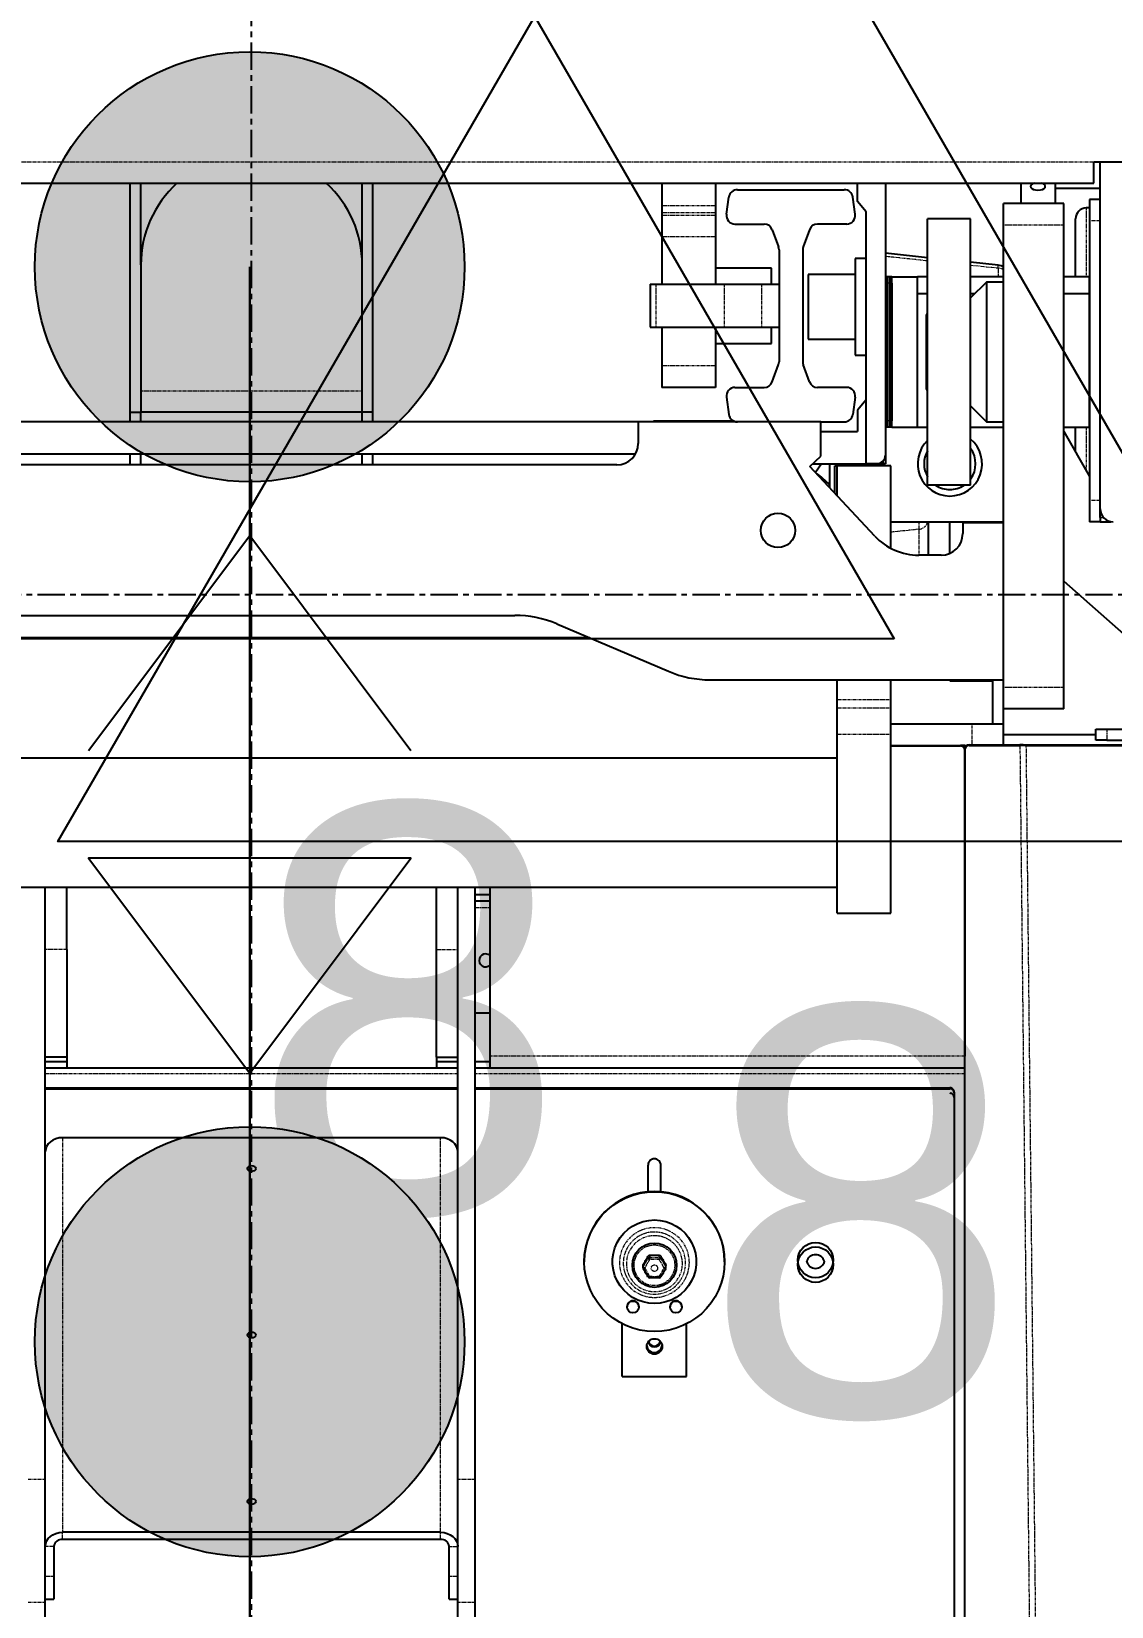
# Model space of a CAD drawing. Header units: millimetres. Extents: x -18594 to 273470, y -238787 to 48452.
# Drawn here: x 182425 to 182927, y -28065 to -27333 of the extents above; entities that cross this region are included whole.
import ezdxf

# ---------------------------------------------------------------- set-up
doc = ezdxf.new("R2010")
doc.units = ezdxf.units.MM
doc.linetypes.add('Xref AGV layout$0$CENTERX2', pattern=[20.32, 12.7, -2.54, 2.54, -2.54])
doc.linetypes.add('Xref AGV layout$0$PHANTOM', pattern=[2.5, 1.25, -0.25, 0.25, -0.25, 0.25, -0.25])
doc.layers.add('AM_BOR', color=4, linetype='Continuous', lineweight=25)
doc.layers.add('Xref AGV layout$0$ANNOTATION', color=5, linetype='Continuous')
for name, color, linetype, true_color in [('Xref AGV layout$0$Ndc8_F_ChargerOut', 5, 'Continuous', 0x0000ff), ('Xref AGV layout$0$Ndc8_F_Moderate', 5, 'Continuous', 0x0000ff), ('Xref AGV layout$0$Ndc8_Home_Charger', 1, 'Continuous', 0xff0000), ('Xref AGV layout$0$Ndc8_Home_ChargerID', 1, 'Continuous', 0xff0000), ('Xref AGV layout$0$Ndc8_Point', 7, 'Continuous', 0x000080), ('Xref AGV layout$0$Ndc8_R_ChargerInSlow', 1, 'Continuous', 0xff0000), ('Xref AGV layout$0$Ndc8_R_Moderate', 1, 'Continuous', 0xff0000)]:
    doc.layers.add(name, color=color, linetype=linetype, true_color=true_color)
doc.styles.add('Xref AGV layout$0$Ndc8Style', font='arial.ttf', dxfattribs={"height": 0.2})

# ---------------------------------------------------------------- blocks, each defined once
blk = doc.blocks.new('Xref AGV layout$0$A$C6D3E55E3')
at = {"color": 7, "linetype": 'Continuous', "lineweight": 25}
for p, q in [((1875.75, 1513.82), (1875.75, 1581.82)), ((2139.75, 1519.82), (2139.75, 1541.41)), ((2144.75, 1519.82), (2144.75, 1541.41)), ((2147.25, 1482.41), (2147.25, 1539.87)), ((2070.87, 1499.82), (2103.59, 1536.88)), ((2146.94, 1480.92), (2146.94, 1538.38)), ((2037.25, 1516.82), (1875.75, 1516.82)), ((1888.25, 1516.82), (1888.25, 1495.82)), ((1893.25, 1516.82), (1893.25, 1511.82)), ((2041.25, 1516.82), (2037.25, 1516.82)), ((2041.25, 1516.82), (2043.25, 1516.82)), ((2043.25, 1521.82), (2043.16, 1521.82)), ((2043.25, 1516.82), (2043.25, 1521.82)), ((2043.25, 1516.82), (2043.25, 1511.82)), ((2139.75, 1514.82), (2139.75, 1519.82)), ((2144.75, 1519.82), (2144.75, 1514.82)), ((1885.75, 1513.82), (1875.75, 1513.82)), ((1885.75, 729.82), (1885.75, 1513.82)), ((1893.25, 1511.82), (1903.25, 1511.82)), ((1897.25, 1511.82), (1897.25, 1510.32)), ((1903.25, 1511.82), (2033.25, 1511.82)), ((1937.25, 1511.82), (1929.25, 1511.82)), ((1929.25, 1511.82), (1929.25, 1499.82)), ((1937.25, 1511.82), (1937.25, 1499.82)), ((1999.25, 1511.82), (1937.25, 1511.82)), ((1999.25, 1499.82), (1999.25, 1511.82)), ((2001.18, 1499.82), (2022.09, 1511.82)), ((2033.25, 1511.82), (2043.25, 1511.82)), ((2144.75, 1514.82), (2139.75, 1514.82)), ((2142.25, 1514.82), (2142.25, 1471.82)), ((1929.25, 1505.32), (1902.25, 1505.32)), ((2010.76, 1505.32), (1999.25, 1505.32)), ((1885.75, 1495.82), (1895.25, 1495.82)), ((1895.25, 1499.82), (1895.25, 1471.82)), ((1905.25, 1499.82), (1895.25, 1499.82)), ((2120.25, 1499.82), (1905.25, 1499.82)), ((2130.25, 1499.82), (2120.25, 1499.82)), ((2130.25, 1499.82), (2130.25, 1471.82)), ((2146.94, 1480.92), (2147.25, 1482.41)), ((1885.75, 1479.82), (1895.25, 1479.82)), ((2146.9, 1455.82), (2146.9, 1479.43)), ((2147.25, 1455.82), (2147.25, 1479.43)), ((1905.25, 1471.82), (1895.25, 1471.82)), ((2120.25, 1471.82), (1905.25, 1471.82)), ((1923.84, 1469.34), (1922.49, 1456.44)), ((1929.25, 1471.82), (1929.25, 1456.44)), ((1931.75, 1471.82), (1931.75, 1463.82)), ((1996.75, 1463.82), (1996.75, 1471.82)), ((1999.25, 1456.44), (1999.25, 1471.82)), ((2043.25, 1419.32), (2043.25, 1471.82)), ((2043.75, 1466.82), (2043.25, 1466.82)), ((2043.75, 1471.82), (2043.75, 1452.82)), ((2116.75, 1335.34), (2116.75, 1471.82)), ((2137.25, 1466.82), (2116.75, 1466.82)), ((2117.25, 1446.82), (2117.25, 1466.82)), ((2130.25, 1471.82), (2120.25, 1471.82)), ((2142.25, 1471.82), (2130.25, 1471.82)), ((2137.25, 1466.82), (2137.25, 1471.82)), ((2137.25, 1457.18), (2137.25, 1466.82)), ((2146.9, 1471.82), (2142.25, 1471.82)), ((1931.75, 1463.82), (1939.13, 1456.44)), ((1931.75, 1463.82), (1996.75, 1463.82)), ((1937.25, 1458.32), (1937.25, 1456.44)), ((1989.37, 1456.44), (1996.75, 1463.82)), ((1902.25, 1456.44), (1902.25, 1436.44)), ((2026.25, 1456.44), (1902.25, 1456.44)), ((2026.25, 1456.44), (2026.25, 1436.44)), ((2043.75, 1452.82), (2048.75, 1452.82)), ((2137.25, 1419.32), (2137.25, 1457.18)), ((2147.25, 1453.82), (2147.25, 1454.69)), ((2147.25, 1453.82), (2147.25, 1451.82)), ((2148.92, 1453.82), (2147.25, 1453.82)), ((2147.25, 1419.32), (2147.25, 1451.82)), ((2147.51, 1419.32), (2147.51, 1451.82)), ((2148.92, 1453.82), (2149.24, 1453.82)), ((3140.26, 1453.82), (2149.24, 1453.82)), ((2149.5, 1453.82), (2291.77, 1453.82)), ((2297.25, 1232.82), (2297.25, 1453.82)), ((2057.91, 1446.82), (2043.25, 1446.82)), ((2117.25, 1446.82), (2116.75, 1446.82)), ((2306.57, 1225.82), (2306.57, 1446.82)), ((2306.92, 1225.82), (2306.92, 1446.82)), ((2308.56, 1448.82), (2308.91, 1448.82)), ((2308.91, 1448.82), (3140.91, 1448.82)), ((2026.25, 1436.44), (1902.25, 1436.44)), ((1920.39, 1436.44), (1918.32, 1416.82)), ((1929.25, 1436.44), (1929.25, 1431.82)), ((1937.25, 1436.44), (1937.25, 1431.82)), ((1946.75, 1436.44), (1946.75, 1435.82)), ((1981.75, 1435.82), (1981.75, 1436.44)), ((1999.25, 1431.82), (1999.25, 1436.44)), ((2058.75, 1436.82), (2043.25, 1436.82)), ((2058.75, 1442.82), (2058.75, 1432.32)), ((1937.25, 1431.82), (1929.25, 1431.82)), ((1929.25, 1419.82), (1929.25, 1431.82)), ((1999.25, 1431.82), (1929.25, 1431.82)), ((1999.25, 1431.82), (1937.25, 1431.82)), ((1946.75, 1435.82), (1981.75, 1435.82)), ((1999.25, 1419.82), (1999.25, 1431.82)), ((1885.75, 1416.82), (2012.25, 1416.82)), ((1929.25, 1419.82), (1929.25, 1418.82)), ((1999.25, 1419.82), (1929.25, 1419.82)), ((1929.25, 1418.82), (1932.25, 1418.82)), ((1929.25, 1418.82), (1929.25, 1417.82)), ((1929.25, 1417.82), (1929.25, 1416.82)), ((1929.25, 1417.82), (1932.25, 1417.82)), ((1932.25, 1419.82), (1996.25, 1419.82)), ((1932.25, 1418.82), (1996.25, 1418.82)), ((1932.25, 1417.82), (1996.25, 1417.82)), ((1996.25, 1418.82), (1999.25, 1418.82)), ((1996.25, 1417.82), (1999.25, 1417.82)), ((1999.25, 1419.82), (1999.25, 1418.82)), ((1999.25, 1418.82), (1999.25, 1417.82)), ((1999.25, 1417.82), (1999.25, 1416.82)), ((2012.25, 1416.82), (2016.25, 1416.82)), ((2016.25, 1415.82), (2014.89, 1415.82)), ((2016.25, 1416.82), (2016.25, 1412.82)), ((2017.25, 1419.32), (2017.25, 1394.32)), ((2055.55, 1419.32), (2017.25, 1419.32)), ((2125.82, 1419.32), (2116.75, 1419.32)), ((2129.83, 1419.32), (2125.82, 1419.32)), ((2142.02, 1419.32), (2129.83, 1419.32)), ((2225.25, 1419.32), (2142.02, 1419.32)), ((2225.25, 1394.32), (2225.25, 1419.32)), ((1899.02, 1407.82), (1894.25, 1403.82)), ((2016.25, 1407.82), (1899.02, 1407.82)), ((1920.75, 1407.82), (1920.75, 1402.82)), ((1965.75, 1402.82), (1965.75, 1407.82)), ((1986.48, 1407.82), (1991.25, 1403.82)), ((2016.25, 1412.82), (2016.25, 1407.82)), ((2016.25, 1383.07), (2016.25, 1407.82)), ((2049.84, 1411.84), (2017.52, 1381.7)), ((1894.25, 1403.82), (1885.75, 1403.82)), ((1900.19, 1402.78), (1892.19, 1401.66)), ((1920.75, 1402.82), (1965.75, 1402.82)), ((1928.25, 1402.82), (1928.25, 1380.82)), ((1958.25, 1380.82), (1958.25, 1402.82)), ((1985.3, 1402.78), (1993.3, 1401.66)), ((1991.25, 1403.82), (2001.25, 1403.82)), ((2001.25, 1386.82), (2001.25, 1403.82)), ((2017.25, 1404.82), (2016.25, 1404.82)), ((2017.25, 1403.5), (2016.25, 1403.5)), ((1888.75, 1347.95), (1888.75, 1397.7)), ((1904.75, 1398.82), (1904.75, 1385.23)), ((1980.75, 1398.82), (1980.75, 1385.23)), ((1996.75, 1386.82), (1996.75, 1397.7)), ((2031.05, 1394.32), (2017.25, 1394.32)), ((2017.25, 1393.32), (2017.25, 1394.32)), ((2029.98, 1393.32), (2017.25, 1393.32)), ((2125.82, 1394.32), (2116.75, 1394.32)), ((2129.83, 1394.32), (2125.82, 1394.32)), ((2142.02, 1394.32), (2129.83, 1394.32)), ((2225.25, 1394.32), (2142.02, 1394.32)), ((2153.25, 1394.32), (2153.25, 849.32)), ((2213.25, 849.32), (2213.25, 1394.32)), ((1996.75, 1386.82), (1996.75, 1301.82)), ((2012.75, 1386.82), (1996.75, 1386.82)), ((2017.52, 1381.7), (2012.75, 1386.82)), ((2016.25, 1390.82), (2027.3, 1390.82)), ((2016.25, 1387.02), (2020.36, 1384.34)), ((1907.38, 1381.48), (1915.38, 1378.56)), ((1916.75, 1378.32), (1968.75, 1378.32)), ((1928.25, 1380.82), (1958.25, 1380.82)), ((1978.12, 1381.48), (1970.12, 1378.56)), ((1907.38, 1364.17), (1915.38, 1367.08)), ((1916.75, 1367.32), (1968.75, 1367.32)), ((1925.25, 1363.82), (1925.25, 1337.82)), ((1932.75, 1363.82), (1925.25, 1363.82)), ((1932.75, 1359.08), (1932.75, 1367.32)), ((1952.75, 1359.08), (1952.75, 1367.32)), ((1960.25, 1363.82), (1952.75, 1363.82)), ((1960.25, 1337.82), (1960.25, 1363.82)), ((1978.12, 1364.17), (1970.12, 1367.08)), ((1904.75, 1346.82), (1904.75, 1360.41)), ((1932.75, 1341.76), (1932.75, 1359.08)), ((1952.75, 1341.76), (1952.75, 1359.08)), ((1980.75, 1346.82), (1980.75, 1360.41)), ((1900.19, 1342.86), (1892.19, 1343.99)), ((1932.75, 1310), (1932.75, 1341.76)), ((1952.75, 1310), (1952.75, 1341.76)), ((1985.3, 1342.86), (1993.3, 1343.99)), ((1996.25, 1343.29), (1996.25, 1346.01)), ((1996.25, 1311.54), (1996.25, 1343.29)), ((2387.4, 1341.97), (2387.26, 1341.97)), ((1885.75, 1337.82), (1896.24, 1337.82)), ((1896.24, 1337.82), (1899.57, 1337.82)), ((1899.57, 1337.82), (1900.75, 1337.82)), ((1900.75, 1337.82), (1910.74, 1337.82)), ((1910.74, 1337.82), (1932.75, 1337.82)), ((1952.75, 1337.82), (1970.75, 1337.82)), ((1970.75, 1337.82), (1980.75, 1337.82)), ((1980.75, 1337.82), (1980.75, 1312.82)), ((2408.45, 1322.07), (2408.32, 1322.07)), ((2440.75, 1324.32), (2416.29, 1324.32)), ((2440.75, 1294.32), (2440.75, 1324.32)), ((1885.75, 1312.82), (1896.24, 1312.82)), ((1896.24, 1312.82), (1899.57, 1312.82)), ((1899.57, 1312.82), (1900.75, 1312.82)), ((1900.75, 1312.82), (1910.74, 1312.82)), ((1910.74, 1312.82), (1932.75, 1312.82)), ((1952.75, 1312.82), (1970.75, 1312.82)), ((1970.75, 1312.82), (1980.75, 1312.82)), ((1996.25, 1308.86), (1996.25, 1311.54)), ((2090.72, 1263.86), (2112.77, 1315.81)), ((2390.21, 1314.65), (2389.13, 1314.65)), ((2394.45, 1312.35), (2394.44, 1312.35)), ((2394.95, 1311.49), (2394.94, 1311.49)), ((2408.32, 1316.57), (2408.45, 1316.57)), ((1932.75, 1307.32), (1932.75, 1310)), ((1932.75, 1307.32), (1952.75, 1307.32)), ((1952.75, 1307.32), (1952.75, 1310)), ((1996.25, 1308.86), (1996.75, 1308.86)), ((2394.44, 1306.29), (2394.45, 1306.29)), ((2394.94, 1307.16), (2394.95, 1307.15)), ((1996.75, 1301.82), (2006.75, 1301.82)), ((1996.75, 1301.82), (1996.75, 941.82)), ((2011.75, 1300.48), (2011.75, 943.16)), ((2389.13, 1303.99), (2390.21, 1303.99)), ((2408.45, 1302.07), (2408.32, 1302.07)), ((2016.75, 1291.82), (2016.75, 951.82)), ((2408.32, 1296.57), (2408.45, 1296.57)), ((2440.75, 1294.32), (2416.29, 1294.32)), ((2097.25, 1279.23), (2097.25, 964.41)), ((2097.25, 964.41), (2097.25, 1279.23)), ((2387.26, 1276.67), (2387.4, 1276.67)), ((2086.75, 999.32), (2086.75, 1244.32)), ((2291.77, 1232.82), (2213.25, 1232.82)), ((2216.74, 1232.82), (2216.74, 1225.82)), ((2219.74, 1232.82), (2219.74, 1225.82)), ((2271.74, 1232.82), (2271.74, 1225.82)), ((2297.25, 1232.82), (2291.77, 1232.82)), ((2294.25, 1225.82), (2294.25, 1232.82)), ((2297.25, 1225.82), (2297.25, 1232.82)), ((2488.52, 1225.82), (2213.25, 1225.82)), ((2545.78, 1225.82), (2488.52, 1225.82)), ((3102.12, 1225.82), (2545.78, 1225.82)), ((2488.52, 1217.82), (2213.25, 1217.82)), ((2292.25, 1207.82), (2292.25, 1217.82)), ((2294.25, 1207.82), (2294.25, 1217.82)), ((2297.25, 1207.82), (2297.25, 1217.82)), ((2306.57, 1025.82), (2306.57, 1217.82)), ((2306.92, 1025.82), (2306.92, 1217.82)), ((2545.78, 1217.82), (2488.52, 1217.82)), ((2544.4, 1213.82), (2544.4, 1217.82)), ((3102.12, 1217.82), (2545.78, 1217.82)), ((2329.72, 1209.82), (2329.72, 1033.82)), ((2513.27, 1209.82), (2513.27, 1033.82)), ((2516.54, 1209.82), (2516.54, 1033.82)), ((2533.74, 1213.82), (2519.82, 1213.82)), ((2544.4, 1213.82), (2533.74, 1213.82)), ((2242.25, 1207.82), (2213.25, 1207.82)), ((2292.25, 1207.82), (2242.25, 1207.82)), ((2292.25, 1207.82), (2297.25, 1207.82)), ((2297.25, 1035.82), (2297.25, 1207.82)), ((1992.25, 1178.32), (1885.75, 1178.32)), ((1923.75, 1173.32), (1885.75, 1173.32)), ((1982.25, 1173.32), (1923.75, 1173.32)), ((1992.25, 1173.32), (1982.25, 1173.32)), ((1992.25, 1178.32), (1992.25, 1173.32)), ((1996.75, 1178.32), (1992.25, 1178.32)), ((1992.25, 1173.32), (1992.25, 1070.32)), ((1996.75, 1173.32), (1992.25, 1173.32)), ((2016.75, 1178.32), (2011.75, 1178.32)), ((2016.75, 1173.32), (2011.75, 1173.32)), ((1923.75, 1070.32), (1885.75, 1070.32)), ((1923.75, 1070.32), (1982.25, 1070.32)), ((1982.25, 1070.32), (1992.25, 1070.32)), ((1992.25, 1065.32), (1992.25, 1070.32)), ((1996.75, 1070.32), (1992.25, 1070.32)), ((2016.75, 1070.32), (2011.75, 1070.32)), ((1992.25, 1065.32), (1885.75, 1065.32)), ((1996.75, 1065.32), (1992.25, 1065.32)), ((2016.75, 1065.32), (2011.75, 1065.32)), ((2242.25, 1035.82), (2213.25, 1035.82)), ((2242.25, 1035.82), (2292.25, 1035.82)), ((2292.25, 1035.82), (2297.25, 1035.82)), ((2292.25, 1035.82), (2292.25, 1025.82)), ((2294.25, 1025.82), (2294.25, 1035.82)), ((2297.25, 1025.82), (2297.25, 1035.82)), ((2488.52, 1025.82), (2213.25, 1025.82)), ((2545.78, 1025.82), (2488.52, 1025.82)), ((2519.82, 1029.82), (2533.74, 1029.82)), ((2533.74, 1029.82), (2544.4, 1029.82)), ((2544.4, 1025.82), (2544.4, 1029.82)), ((3102.12, 1025.82), (2545.78, 1025.82))]:
    blk.add_line(p, q, dxfattribs=at)
at = {"color": 8, "linetype": 'Xref AGV layout$0$PHANTOM', "lineweight": 18}
for p, q in [((1903.25, 1516.82), (1903.25, 1511.82)), ((2033.25, 1516.82), (2033.25, 1511.82)), ((2041.25, 1516.82), (2041.25, 1518.35)), ((2139.75, 1519.82), (2144.75, 1519.82)), ((1875.75, 729.82), (1875.75, 1513.82)), ((1897.25, 1510.32), (1929.25, 1510.32)), ((1999.25, 1510.32), (2019.47, 1510.32)), ((1905.25, 1499.82), (1905.25, 1471.82)), ((2120.25, 1499.82), (2120.25, 1471.82)), ((3142.3, 1493.09), (2147.25, 1482.41)), ((2147.25, 1479.43), (3142.25, 1490.12)), ((2146.9, 1479.43), (2147.25, 1479.43)), ((1923.82, 1456.44), (1925.18, 1469.34)), ((1925.18, 1469.34), (1929.25, 1469.34)), ((2146.9, 1457.18), (2137.25, 1457.18)), ((2146.9, 1455.82), (2147.25, 1455.82)), ((2147.51, 1451.82), (2147.25, 1451.82)), ((2291.77, 1453.82), (2291.77, 1232.82)), ((2299.99, 1453.82), (2299.99, 1225.82)), ((2306.92, 1446.82), (2306.57, 1446.82)), ((1919.66, 1416.82), (1921.72, 1436.44)), ((2043.25, 1432.56), (2043.28, 1432.34)), ((2043.28, 1432.34), (2046.73, 1432.34)), ((2046.73, 1432.34), (2048.09, 1419.32)), ((2046.73, 1432.34), (2058.75, 1432.34)), ((1932.25, 1419.82), (1932.25, 1418.82)), ((1932.25, 1418.82), (1932.25, 1417.82)), ((1932.25, 1417.82), (1932.25, 1416.82)), ((1996.25, 1419.82), (1996.25, 1418.82)), ((1996.25, 1418.82), (1996.25, 1417.82)), ((1996.25, 1417.82), (1996.25, 1416.82)), ((2125.82, 1394.32), (2125.82, 1419.32)), ((2129.83, 1394.32), (2129.83, 1419.32)), ((2142.02, 1394.32), (2142.02, 1419.32)), ((1932.75, 1359.08), (1952.75, 1359.08)), ((1932.75, 1341.76), (1952.75, 1341.76)), ((1996.25, 1343.29), (1996.75, 1343.29)), ((1896.24, 1337.82), (1896.24, 1312.82)), ((1899.57, 1337.82), (1899.57, 1312.82)), ((1900.75, 1337.82), (1900.75, 1312.82)), ((1910.74, 1337.82), (1910.74, 1312.82)), ((1970.75, 1337.82), (1970.75, 1312.82)), ((1996.25, 1311.54), (1996.75, 1311.54)), ((2385.48, 1311.49), (2384.4, 1311.49)), ((2384.9, 1312.35), (2385.98, 1312.35)), ((2389.71, 1314.52), (2388.63, 1314.52)), ((1932.75, 1310), (1952.75, 1310)), ((2384.4, 1307.16), (2385.48, 1307.16)), ((2385.98, 1306.29), (2384.9, 1306.29)), ((2388.63, 1304.13), (2389.71, 1304.13)), ((2222.74, 1232.82), (2222.74, 1225.82)), ((2488.52, 1217.82), (2488.52, 1225.82)), ((2545.78, 1217.82), (2545.78, 1225.82)), ((2242.25, 1207.82), (2242.25, 1217.82)), ((2299.99, 1217.82), (2299.99, 1025.82)), ((2519.82, 1213.82), (2519.82, 1217.82)), ((2533.74, 1213.82), (2533.74, 1217.82)), ((2513.27, 1209.82), (2329.72, 1209.82)), ((2516.54, 1209.82), (2513.27, 1209.82)), ((1982.25, 1070.32), (1982.25, 1173.32)), ((2242.25, 1035.82), (2242.25, 1025.82)), ((2329.72, 1033.82), (2513.27, 1033.82)), ((2516.54, 1033.82), (2513.27, 1033.82)), ((2488.52, 1017.82), (2488.52, 1025.82)), ((2519.82, 1029.82), (2519.82, 1025.82)), ((2533.74, 1025.82), (2533.74, 1029.82)), ((2545.78, 1017.82), (2545.78, 1025.82))]:
    blk.add_line(p, q, dxfattribs=at)
at = {"color": 7, "linetype": 'Continuous', "lineweight": 25, "flags": 128}
for points in [[(1888.99, 1487.82), (1888.89, 1488.94), (1888.62, 1489.94), (1888.21, 1490.71), (1887.68, 1491.17), (1887.12, 1491.26), (1886.57, 1490.98), (1886.09, 1490.36), (1885.75, 1489.49)], [(1885.75, 1486.16), (1886.09, 1485.28), (1886.57, 1484.66), (1887.12, 1484.38), (1887.68, 1484.48), (1888.21, 1484.93), (1888.62, 1485.7), (1888.89, 1486.7), (1888.99, 1487.82)], [(2419.93, 1309.32), (2419.75, 1305.91), (2419.22, 1302.53), (2418.34, 1299.23), (2417.12, 1296.04), (2415.57, 1293), (2413.72, 1290.13), (2411.57, 1287.47), (2409.17, 1285.06), (2406.52, 1282.91), (2403.67, 1281.05), (2400.63, 1279.49), (2397.45, 1278.27), (2394.17, 1277.39), (2390.8, 1276.85), (2387.4, 1276.67), (2384, 1276.85), (2380.64, 1277.39), (2377.35, 1278.27), (2374.17, 1279.49), (2371.14, 1281.05), (2368.29, 1282.91), (2365.64, 1285.06), (2363.23, 1287.47), (2361.09, 1290.13), (2359.24, 1293), (2357.69, 1296.04), (2356.47, 1299.23), (2355.59, 1302.53), (2355.06, 1305.91), (2354.88, 1309.32), (2355.06, 1312.73), (2355.59, 1316.11), (2356.47, 1319.41), (2357.69, 1322.6), (2359.24, 1325.65), (2361.09, 1328.51), (2363.23, 1331.17), (2365.64, 1333.59), (2368.29, 1335.74), (2371.14, 1337.6), (2374.17, 1339.15), (2377.35, 1340.37), (2380.64, 1341.26), (2384, 1341.79), (2387.4, 1341.97), (2390.8, 1341.79), (2394.17, 1341.26), (2397.45, 1340.37), (2400.63, 1339.15), (2403.67, 1337.6), (2406.52, 1335.74), (2409.17, 1333.59), (2411.57, 1331.17), (2413.72, 1328.51), (2415.57, 1325.65), (2417.12, 1322.6), (2418.34, 1319.41), (2419.22, 1316.11), (2419.75, 1312.73), (2419.93, 1309.32)], [(2406.83, 1309.32), (2406.65, 1306.67), (2406.11, 1304.06), (2405.22, 1301.55), (2404, 1299.19), (2402.47, 1297.02), (2400.66, 1295.07), (2398.61, 1293.39), (2396.34, 1292.01), (2393.91, 1290.95), (2391.36, 1290.23), (2388.73, 1289.87), (2386.08, 1289.87), (2383.45, 1290.23), (2380.9, 1290.95), (2378.47, 1292.01), (2376.2, 1293.39), (2374.14, 1295.07), (2372.33, 1297.02), (2370.81, 1299.19), (2369.59, 1301.55), (2368.7, 1304.06), (2368.16, 1306.67), (2367.98, 1309.32), (2368.16, 1311.98), (2368.7, 1314.58), (2369.59, 1317.09), (2370.81, 1319.45), (2372.33, 1321.63), (2374.14, 1323.57), (2376.2, 1325.25), (2378.47, 1326.64), (2380.9, 1327.7), (2383.45, 1328.41), (2386.08, 1328.78), (2388.73, 1328.78), (2391.36, 1328.41), (2393.91, 1327.7), (2396.34, 1326.64), (2398.61, 1325.25), (2400.66, 1323.57), (2402.47, 1321.63), (2404, 1319.45), (2405.22, 1317.09), (2406.11, 1314.58), (2406.65, 1311.98), (2406.83, 1309.32)], [(2384.4, 1307.16), (2384.4, 1307.7), (2384.4, 1308.24), (2384.4, 1308.78), (2384.4, 1309.32), (2384.4, 1309.86), (2384.4, 1310.4), (2384.4, 1310.95), (2384.4, 1311.49)], [(2384.9, 1312.35), (2385.37, 1312.62), (2385.84, 1312.89), (2386.3, 1313.17), (2386.77, 1313.44), (2387.24, 1313.71), (2387.7, 1313.98), (2388.17, 1314.25), (2388.63, 1314.52)], [(2388.63, 1304.13), (2388.17, 1304.4), (2387.7, 1304.67), (2387.24, 1304.94), (2386.77, 1305.21), (2386.3, 1305.48), (2385.84, 1305.75), (2385.37, 1306.02), (2384.9, 1306.29)], [(2336.27, 1217.82), (2335, 1217.67), (2333.77, 1217.21), (2332.63, 1216.47), (2331.64, 1215.48), (2330.83, 1214.27), (2330.22, 1212.88), (2329.85, 1211.38), (2329.72, 1209.82)], [(2513.27, 1209.82), (2513.39, 1211.38), (2513.76, 1212.88), (2514.37, 1214.27), (2515.18, 1215.48), (2516.18, 1216.47), (2517.31, 1217.21), (2518.54, 1217.67), (2519.82, 1217.82)], [(2344.06, 1123.92), (2343.6, 1123.76), (2343.21, 1123.31), (2342.95, 1122.63), (2342.86, 1121.82), (2342.95, 1121.02), (2343.21, 1120.34), (2343.6, 1119.88), (2344.06, 1119.72), (2344.52, 1119.88), (2344.91, 1120.34), (2345.17, 1121.02), (2345.26, 1121.82), (2345.17, 1122.63), (2344.91, 1123.31), (2344.52, 1123.76), (2344.06, 1123.92)], [(2421.49, 1123.92), (2421.03, 1123.76), (2420.64, 1123.31), (2420.38, 1122.63), (2420.29, 1121.82), (2420.38, 1121.02), (2420.64, 1120.34), (2421.03, 1119.88), (2421.49, 1119.72), (2421.95, 1119.88), (2422.34, 1120.34), (2422.61, 1121.02), (2422.7, 1121.82), (2422.61, 1122.63), (2422.34, 1123.31), (2421.95, 1123.76), (2421.49, 1123.92)], [(2498.93, 1123.92), (2498.46, 1123.76), (2498.07, 1123.31), (2497.81, 1122.63), (2497.72, 1121.82), (2497.81, 1121.02), (2498.07, 1120.34), (2498.46, 1119.88), (2498.93, 1119.72), (2499.39, 1119.88), (2499.78, 1120.34), (2500.04, 1121.02), (2500.13, 1121.82), (2500.04, 1122.63), (2499.78, 1123.31), (2499.39, 1123.76), (2498.93, 1123.92)], [(2329.72, 1033.82), (2329.85, 1032.26), (2330.22, 1030.76), (2330.83, 1029.38), (2331.64, 1028.17), (2332.63, 1027.17), (2333.77, 1026.43), (2335, 1025.98), (2336.27, 1025.82)], [(2519.82, 1025.82), (2518.54, 1025.98), (2517.31, 1026.43), (2516.18, 1027.17), (2515.18, 1028.17), (2514.37, 1029.38), (2513.76, 1030.76), (2513.39, 1032.26), (2513.27, 1033.82)]]:
    blk.add_lwpolyline(points, dxfattribs=at)
at = {"color": 7, "linetype": 'Continuous', "lineweight": 25}
for centre, radius in [((2386.63, 1384.32), 8.24), ((2388.77, 1384.32), 8.24), ((2047.25, 1366.82), 8), ((2389.05, 1309.32), 10.27), ((2408.46, 1319.33), 2.75), ((2426.81, 1309.32), 3.6), ((2408.46, 1299.33), 2.75)]:
    blk.add_circle(centre, radius, dxfattribs=at)
at = {"color": 8, "linetype": 'Xref AGV layout$0$PHANTOM', "lineweight": 18}
for centre, radius in [((2389.06, 1309.32), 9.46), ((2390.39, 1309.32), 1.5)]:
    blk.add_circle(centre, radius, dxfattribs=at)
at = {"color": 7, "linetype": 'Continuous', "lineweight": 25}
for centre, radius, start, end in [((2037.25, 1522.82), 6, 270, 0), ((1902.25, 1510.32), 5, 180, 270), ((1928.82, 1468.82), 5, 143.1301, 174), ((2016.25, 1446.82), 15, 0, 140.11439), ((2016.25, 1446.82), 12, 53.28039, 126.71961), ((2016.25, 1446.82), 12, 0, 33.55731), ((2048.75, 1442.82), 10, 0, 90), ((2148.9, 1455.82), 2, 179.89176, 269.88968), ((2149.24, 1455.82), 2, 179.89176, 269.88968), ((2149.24, 1451.83), 2, 90.10862, 180.10909), ((2149.51, 1451.83), 2, 90.10862, 180.10909), ((2016.25, 1446.82), 15, 223.7947, 0), ((2016.25, 1446.82), 12, 326.44269, 0), ((2308.56, 1446.83), 2, 90.1088, 180.10976), ((2308.91, 1446.83), 2, 90.1088, 180.10976), ((2311.05, 1446.83), 2, 90.10974, 180.11053), ((2016.25, 1446.82), 12, 239.89362, 300.10638), ((2030.75, 1432.32), 28, 313, 0), ((2012.25, 1412.82), 4, 0, 90), ((1892.75, 1397.7), 4, 98, 180), ((1900.75, 1398.82), 4, 0, 98), ((1984.75, 1398.82), 4, 82, 180), ((1992.75, 1397.7), 4, 0, 82), ((1908.75, 1385.23), 4, 180, 250), ((1976.75, 1385.23), 4, 290, 0), ((2047.25, 1366.82), 32, 131.40962, 146.18829), ((2388.41, 1384.33), 4.25, 104.70371, 180.07973), ((2388.41, 1384.33), 4.25, 104.69009, 180.09334), ((2386.25, 1384.32), 4.25, 282.13242, 77.86758), ((1916.75, 1382.32), 4, 250, 270), ((1968.75, 1382.32), 4, 270, 290), ((2388.41, 1384.32), 4.25, 179.90814, 255.30842), ((2388.41, 1384.32), 4.25, 179.92141, 255.29516), ((1908.75, 1360.41), 4, 110, 180), ((1916.75, 1363.32), 4, 90, 110), ((1968.75, 1363.32), 4, 70, 90), ((1976.75, 1360.41), 4, 0, 70), ((1892.75, 1347.95), 4, 180, 262), ((1900.75, 1346.82), 4, 262, 0), ((1984.75, 1346.82), 4, 180, 278), ((1992.75, 1347.95), 4, 278, 0), ((2387.36, 1309.32), 32.65, 90.17073, 269.82927), ((2066.75, 1335.34), 50, 337, 0), ((2408.33, 1319.33), 2.74, 90.09992, 180.11999), ((2408.33, 1319.32), 2.74, 179.86203, 269.91774), ((2390.21, 1313.65), 1, 60.07, 90), ((2393.95, 1311.49), 1, 0.3307, 59.73738), ((2426.11, 1309.33), 2.99, 111.07536, 145.39245), ((2423.96, 1309.32), 3, 284.1422, 75.8578), ((2423.61, 1309.32), 3, 294.67072, 65.32928), ((2426.09, 1309.32), 3.6, 275.76094, 84.23906), ((2390.21, 1304.99), 1, 270, 299.93), ((2393.95, 1307.16), 1, 300.26262, 359.6693), ((2426.11, 1309.31), 2.99, 214.60755, 248.92464), ((2006.75, 1291.82), 10, 0, 90), ((2408.33, 1299.33), 2.74, 90.10005, 180.11987), ((2408.33, 1299.32), 2.74, 179.86086, 269.91891), ((2136.75, 1244.32), 50, 157, 180), ((2247.24, 1230.76), 3, 136.6459, 180), ((2247.24, 1230.76), 3, 180, 43.3541), ((2520.22, 1210.15), 3.69, 96.24378, 185.11122), ((1923.75, 1121.82), 51.5, 90, 137.54978), ((1923.75, 1121.82), 51.5, 222.45022, 270), ((2520.22, 1033.49), 3.69, 174.88878, 263.75622)]:
    blk.add_arc(centre, radius, start, end, dxfattribs=at)
at = {"color": 8, "linetype": 'Xref AGV layout$0$PHANTOM', "lineweight": 18}
for centre, radius, start, end in [((1930.62, 1468.88), 5.46, 147.36155, 175.08219), ((2041.76, 1431.83), 4.99, 5.87934, 72.70135), ((2387.85, 1309.32), 16.26, 90.17311, 269.82689), ((2388.1, 1309.32), 14.51, 90.17729, 269.82271), ((2388.36, 1309.32), 13.04, 90.17228, 269.82772), ((2387.75, 1309.32), 16.26, 270.1731, 89.8269), ((2388.01, 1309.32), 14.51, 270.17727, 89.82273), ((2388.28, 1309.32), 13.04, 270.17228, 89.82772), ((2386.48, 1311.49), 1, 120.15035, 180.03977), ((2386.27, 1307.03), 4.53, 87.69115, 100.02064), ((2364.67, 1299.25), 25.01, 29.45815, 31.58714), ((2390.21, 1313.66), 0.993, 90.00744, 120.10384), ((2388.56, 1313), 1.9, 24.19625, 52.80205), ((2373.91, 1323.45), 19.02, 329.47566, 332.01616), ((2392.97, 1312.46), 1.48, 322.35534, 355.90568), ((2394.35, 1308.88), 2.68, 77.11301, 94.36713), ((2386.27, 1311.62), 4.53, 259.97936, 272.30885), ((2386.48, 1307.16), 1, 179.96023, 239.84965), ((2364.67, 1319.39), 25.01, 328.41286, 330.54185), ((2388.56, 1305.64), 1.9, 307.19795, 335.80375), ((2390.21, 1304.99), 0.993, 239.89616, 269.99256), ((2373.91, 1295.2), 19.02, 27.98384, 30.52434), ((2394.35, 1309.76), 2.68, 265.63287, 282.88699), ((2392.97, 1306.19), 1.48, 4.09432, 37.64466)]:
    blk.add_arc(centre, radius, start, end, dxfattribs=at)
for centre, major_axis, ratio, start_param, end_param in [((1933.85, 1468.82), (10, -0.52), 0.01396, 2.620195, 3.140859), ((2045.92, 1407.34), (-2.67, 25), 0.105726, 6.271882, 6.282015)]:
    blk.add_ellipse(centre, major_axis=major_axis, ratio=ratio, start_param=start_param, end_param=end_param, dxfattribs=at)
at = {"color": 7, "linetype": 'Continuous', "lineweight": 25}
for points, knots in [([(2146.94, 1480.92), (2146.93, 1480.78), (2146.93, 1480.65), (2146.92, 1480.4), (2146.92, 1480.29), (2146.91, 1479.98), (2146.9, 1479.73), (2146.9, 1479.43)], [0, 0, 0, 0, 0.25, 0.25, 0.5, 0.5, 1, 1, 1, 1]), ([(2147.25, 1482.41), (2147.25, 1482.31), (2147.25, 1482.14), (2147.25, 1481.87), (2147.25, 1481.62), (2147.25, 1481.39), (2147.25, 1481.16), (2147.25, 1480.87), (2147.25, 1480.48), (2147.25, 1479.98), (2147.25, 1479.62), (2147.25, 1479.43)], [0, 0, 0, 0, 0.095926, 0.186806, 0.27264, 0.35343, 0.429175, 0.499875, 0.64778, 0.814488, 1, 1, 1, 1]), ([(2342.68, 1312.32), (2342.28, 1312.29), (2341.49, 1312.21), (2340.48, 1311.59), (2339.93, 1310.87), (2339.69, 1310.28), (2339.53, 1309.66), (2339.52, 1308.93), (2339.76, 1308.14), (2340.12, 1307.51), (2340.65, 1306.98), (2341.3, 1306.59), (2341.99, 1306.36), (2342.46, 1306.33), (2342.68, 1306.32)], [0, 0, 0, 0, 0.132475, 0.26047, 0.367664, 0.409615, 0.449081, 0.556946, 0.624875, 0.699336, 0.777187, 0.85502, 0.929922, 1, 1, 1, 1]), ([(2355.04, 1312.32), (2354.3, 1312.32), (2352.49, 1312.32), (2349.78, 1312.32), (2347.08, 1312.32), (2344.89, 1312.32), (2343.36, 1312.32), (2342.55, 1312.32), (2342.63, 1312.32), (2342.65, 1312.32)], [0, 0, 0, 0, 0.125065, 0.30652, 0.47682, 0.637239, 0.789338, 0.935487, 1, 1, 1, 1]), ([(2384.4, 1311.49), (2384.41, 1311.6), (2384.43, 1311.82), (2384.61, 1312.14), (2384.8, 1312.28), (2384.9, 1312.35)], [0, 0, 0, 0, 0.321525, 0.643079, 1, 1, 1, 1]), ([(2388.63, 1314.52), (2388.74, 1314.57), (2388.89, 1314.65), (2389.07, 1314.64), (2389.13, 1314.64)], [0, 0, 0, 0, 0.642703, 1, 1, 1, 1]), ([(2390.71, 1314.52), (2391.34, 1314.16), (2392.59, 1313.44), (2393.83, 1312.71), (2394.44, 1312.35)], [0, 0, 0, 0, 0.500001, 1, 1, 1, 1]), ([(2342.65, 1306.32), (2342.63, 1306.32), (2342.55, 1306.32), (2343.36, 1306.32), (2344.89, 1306.32), (2347.08, 1306.32), (2349.78, 1306.32), (2352.48, 1306.32), (2354.29, 1306.32), (2355.02, 1306.32)], [0, 0, 0, 0, 0.064604, 0.210957, 0.36327, 0.523914, 0.694453, 0.876162, 1, 1, 1, 1]), ([(2384.9, 1306.29), (2384.81, 1306.36), (2384.63, 1306.49), (2384.44, 1306.8), (2384.41, 1307.03), (2384.4, 1307.16)], [0, 0, 0, 0, 0.321529, 0.643072, 1, 1, 1, 1]), ([(2389.13, 1304.01), (2389.08, 1304), (2388.91, 1303.99), (2388.75, 1304.07), (2388.63, 1304.13)], [0, 0, 0, 0, 0.285733, 1, 1, 1, 1]), ([(2394.44, 1306.29), (2393.83, 1305.93), (2392.59, 1305.21), (2391.34, 1304.49), (2390.71, 1304.13)], [0, 0, 0, 0, 0.499999, 1, 1, 1, 1])]:
    blk.add_open_spline(points, degree=3, knots=knots, dxfattribs=at)
at = {"color": 8, "linetype": 'Xref AGV layout$0$PHANTOM', "lineweight": 18}
for points in [[(2385.48, 1307.16), (2385.48, 1307.88), (2385.49, 1309.32), (2385.48, 1310.77), (2385.48, 1311.49)], [(2386.45, 1311.55), (2386.41, 1310.81), (2386.34, 1309.32), (2386.41, 1307.84), (2386.45, 1307.09)], [(2394.15, 1307.09), (2394.19, 1307.84), (2394.28, 1309.32), (2394.19, 1310.81), (2394.15, 1311.55)]]:
    blk.add_open_spline(points, degree=3, dxfattribs=at)
for points, knots in [([(2385.98, 1312.35), (2386.6, 1312.71), (2387.86, 1313.44), (2389.09, 1314.16), (2389.71, 1314.52)], [0, 0, 0, 0, 0.499999, 1, 1, 1, 1]), ([(2390.3, 1313.78), (2389.64, 1313.45), (2388.32, 1312.78), (2387.07, 1311.96), (2386.45, 1311.55)], [0, 0, 0, 0, 0.499999, 1, 1, 1, 1]), ([(2394.15, 1311.55), (2393.53, 1311.96), (2392.29, 1312.78), (2390.96, 1313.45), (2390.3, 1313.78)], [0, 0, 0, 0, 0.500001, 1, 1, 1, 1]), ([(2389.71, 1304.13), (2389.09, 1304.49), (2387.86, 1305.21), (2386.6, 1305.93), (2385.98, 1306.29)], [0, 0, 0, 0, 0.500001, 1, 1, 1, 1]), ([(2386.45, 1307.09), (2387.07, 1306.68), (2388.32, 1305.87), (2389.64, 1305.2), (2390.3, 1304.86)], [0, 0, 0, 0, 0.500001, 1, 1, 1, 1]), ([(2390.3, 1304.86), (2390.96, 1305.2), (2392.29, 1305.87), (2393.53, 1306.68), (2394.15, 1307.09)], [0, 0, 0, 0, 0.499999, 1, 1, 1, 1])]:
    blk.add_open_spline(points, degree=3, knots=knots, dxfattribs=at)
at = {"color": 7, "linetype": 'Continuous', "lineweight": 25}
blk.add_open_spline([(2394.94, 1311.49), (2394.95, 1310.77), (2394.95, 1309.32), (2394.95, 1307.88), (2394.94, 1307.16)], degree=3, dxfattribs=at)
at = {"layer": 'Xref AGV layout$0$ANNOTATION', "linetype": 'Xref AGV layout$0$CENTERX2'}
for p, q in [((2077.25, 1786.75), (2077.25, 461.89)), ((3438.28, 1121.82), (0, 1121.82))]:
    blk.add_line(p, q, dxfattribs=at)
blk = doc.blocks.new('Xref AGV layout')
at = {"layer": 'Xref AGV layout$0$Ndc8_Point'}
h = blk.add_hatch(color=256, dxfattribs=at)
edge = h.paths.add_edge_path(flags=0)
edge.add_arc((182526.16, -27442), 100, 0, 360)
h = blk.add_hatch(color=256, dxfattribs=at)
edge = h.paths.add_edge_path(flags=0)
edge.add_arc((182526.16, -27942), 100, 0, 360)
at = {"layer": 'Xref AGV layout$0$Ndc8_F_ChargerOut'}
for points in [[(182526.16, -27442), (182526.16, -27942)], [(182526.16, -27817), (182601.16, -27717), (182451.16, -27717), (182526.16, -27817)]]:
    blk.add_lwpolyline(points, dxfattribs=at)
at = {"layer": 'Xref AGV layout$0$Ndc8_F_Moderate'}
blk.add_lwpolyline([(182526.16, -27942), (182526.16, -28693)], dxfattribs=at)
at = {"layer": 'Xref AGV layout$0$Ndc8_Home_Charger'}
for points in [[(182826.16, -27615), (182226.16, -27615), (182526.16, -27096)], [(183036.87, -27709.31), (182436.87, -27709.31), (182736.87, -27190.31)]]:
    blk.add_lwpolyline(points, close=True, dxfattribs=at)
at = {"layer": 'Xref AGV layout$0$Ndc8_Point'}
for centre in [(182526.16, -27442), (182526.16, -27942)]:
    blk.add_circle(centre, 100, dxfattribs=at)
at = {"layer": 'Xref AGV layout$0$Ndc8_R_ChargerInSlow'}
for points in [[(182526.16, -27942), (182526.16, -27442)], [(182451.16, -27667), (182526.16, -27567), (182601.16, -27667)]]:
    blk.add_lwpolyline(points, dxfattribs=at)
at = {"layer": 'Xref AGV layout$0$Ndc8_R_Moderate'}
blk.add_lwpolyline([(182526.16, -28693), (182526.16, -27942)], dxfattribs=at)
at = {"rotation": 270}
blk.add_blockref('Xref AGV layout$0$A$C6D3E55E3', (181405.2, -25517.37), dxfattribs=at)
at = {"layer": 'Xref AGV layout$0$Ndc8_Home_ChargerID', "style": 'Xref AGV layout$0$Ndc8Style'}
for p in [(182526.16, -27882), (182736.87, -27976.31)]:
    blk.add_text('8', height=190, dxfattribs=at).set_placement(p)

msp = doc.modelspace()

# ---------------------------------------------------------------- block references
at = {"layer": 'AM_BOR'}
msp.add_blockref('Xref AGV layout', (0, 0), dxfattribs=at)

doc.saveas('drawing.dxf')
